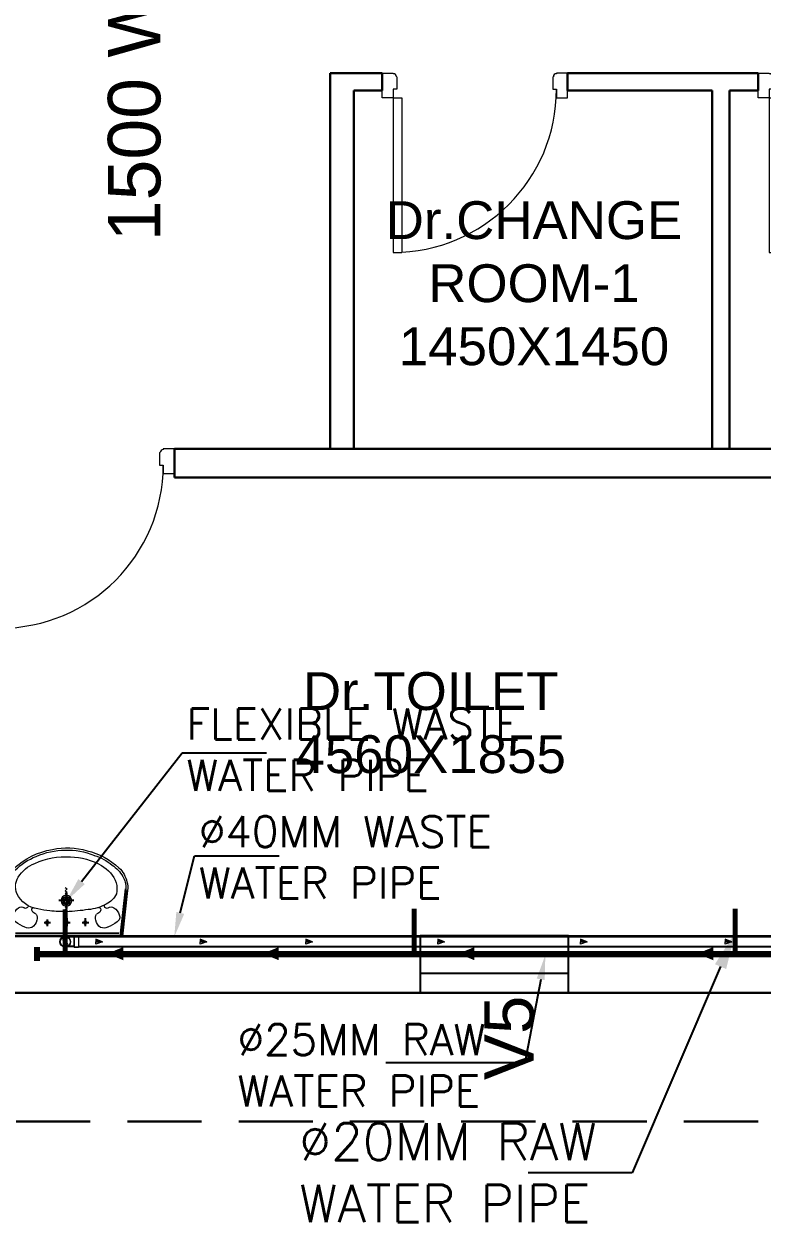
# Model space of a CAD drawing. Header units: millimetres. Extents: x 3552052 to 4144896, y -707811 to -630695.
# Drawn here: x 3927387 to 3930371, y -656276 to -651430 of the extents above; entities that cross this region are included whole.
import ezdxf
from ezdxf import colors
from ezdxf.entities.mleader import LeaderData, LeaderLine
from ezdxf.enums import TextEntityAlignment as Align
from ezdxf.math import Vec2, Vec3

# ---------------------------------------------------------------- set-up
doc = ezdxf.new("R2010")
doc.units = ezdxf.units.MM
doc.header["$LTSCALE"] = 6
doc.header["$MEASUREMENT"] = 0
doc.linetypes.add('CENTER2', pattern=[1.125, 0.75, -0.125, 0.125, -0.125])
doc.linetypes.add('HIDDEN', pattern=[0.375, 0.25, -0.125])
doc.layers.get('0').update_dxf_attribs({"linetype": 'CONTINUOUS', "lineweight": 0})
for name, color, linetype, lineweight in [('Chajja', 7, 'CONTINUOUS', 0), ('DIM', 7, 'CONTINUOUS', 0), ('DOOR', 44, 'CONTINUOUS', 0), ('JOINERY', 7, 'CONTINUOUS', 0), ('PHE-SP', 1, 'CONTINUOUS', 0), ('phe-text', 1, 'CONTINUOUS', 0), ('PL- WASTE PIPE', 6, 'CONTINUOUS', 0), ('PL-RA WATER SUPPLY PIPE', 100, 'CONTINUOUS', 0), ('PL-SOFT  WATER SUPPLY PIPE', 162, 'CONTINUOUS', 0), ('PL-SOIL PIPE', 1, 'CONTINUOUS', 0), ('PL-WATER PIPING', 1, 'CONTINUOUS', 0), ('WALL', 8, 'CONTINUOUS', 0), ('Window', 161, 'CONTINUOUS', 0)]:
    doc.layers.add(name, color=color, linetype=linetype, lineweight=lineweight)
doc.styles.add('ARIAL', font='arial.ttf')
doc.styles.add('ROMANS', font='romans.shx')
doc.styles.get("Standard").update_dxf_attribs({"font": 'SIMPLEX'})

# ---------------------------------------------------------------- blocks, each defined once
blk = doc.blocks.new('750')
at = {"layer": 'DOOR'}
for p, q in [((-50, 705), (-47.5, 705)), ((-35, 690), (-35, 692.5)), ((-35, 60), (-35, 57.5)), ((50, 45), (50, 80)), ((50, 80), (675, 80)), ((675, 45), (675, 80)), ((-50, 45), (-47.5, 45)), ((50, 45), (675, 45))]:
    blk.add_line(p, q, dxfattribs=at)
for points in [[(15, 690), (15, 705), (50, 705), (50, 750), (-50, 750), (-50, 705)], [(-35, 690), (15, 690)], [(15, 60), (15, 45), (50, 45), (50, 0), (-50, 0), (-50, 45)], [(-35, 60), (15, 60)]]:
    blk.add_lwpolyline(points, dxfattribs=at)
for centre, start, end in [((-35, 705), 180, 270), ((-35, 45), 90, 180)]:
    blk.add_arc(centre, 12.5, start, end, dxfattribs=at)
at = {"layer": 'DOOR', "color": 145}
blk.add_arc((15, 45), 660, 0, 90, dxfattribs=at)
blk = doc.blocks.new('u46')
at = {"color": 8, "lineweight": 25}
for p, q in [((-10.2, 228.4), (174.5, 249.1)), ((-10.2, 220.4), (181.2, 241.9)), ((-0.6, -208.9), (0.6, 208.9)), ((56.5, 80.8), (29.2, 80.8)), ((44.2, 92.9), (44.2, 66.7)), ((61.7, 1.6), (29.2, 1.6)), ((44.2, 13.7), (44.2, -12.6)), ((163.2, 3), (101.8, 3)), ((133.1, -27.2), (133.1, 33.1)), ((61.7, -73.2), (29.2, -73.2)), ((44.2, -61.1), (44.2, -87.4)), ((-10.2, -216.1), (181.2, -237.6)), ((-10.2, -224.1), (174.5, -244.8))]:
    blk.add_line(p, q, dxfattribs=at)
at = {"color": 8, "extrusion": (0, 0, -1)}
for centre, major_axis, start_param, end_param in [((187.7, 150.5), (0, 99.5), -0.132539, 0.848731), ((185.8, 147.6), (0.1, 94.4), -0.049658, 0.838116), ((144.8, 128.2), (1.1, 126.1), -1.238036, -0.892193), ((65.8, 198.9), (0, 20.7), -1.101507, 0.481509), ((57.5, 163.3), (-0.3, 56.9), 0.324902, 0.965135), ((208, 103.4), (0, 109.8), -1.431017, -0.436146), ((90.3, 184.5), (0, 17.9), 0.880684, 2.260744), ((189.6, 137.7), (0, 70.9), -0.405199, 0.56573), ((153.9, 79), (-0.2, 139.7), 0.557563, 1.193786), ((57.3, 20.1), (0, 275.4), 0.806541, 1.180915), ((49.5, 13.5), (-0.1, 293.9), 0.809856, 1.41441), ((56, 154.5), (0, 34), 4.33982, 5.202657), ((110.3, 167.2), (-6.08, 6.08), 4.867594, 6.265028), ((110.5, 165), (5.47, 5.47), 2.097053, 3.541809), ((64.6, 170.4), (0.3, 49.2), 3.359735, 4.09512), ((62.5, 153), (0, 31.9), 2.620328, 3.422401), ((104.1, 117.8), (-0.2, 26.8), -1.278641, -0.487266), ((96.3, 135.9), (0, 7.39), -0.727724, 1.373337), ((387.1, 47.9), (-0.3, 296.4), -1.495794, -1.328336), ((13.1, 6.8), (0, 297.5), 1.141495, 1.637774), ((35, 2.5), (0, 302.7), 1.155365, 1.952189), ((44.2, 80.8), (0.02, 6.43), 3.139035, 9.42222), ((820.2, -1), (0.1, 732.1), -1.56667, -1.474079), ((72.5, -1.7), (-0.1, 274.2), 1.346594, 1.865175), ((44.2, 1.6), (0.08, 6.43), 3.12883, 9.412015), ((888.1, 36.7), (0.8, 800.7), 4.558159, 4.668067), ((133.1, 3), (0, 21.6), 3.141254, 9.424439), ((133.1, 3), (-0.1, 15.5), 3.145308, 9.428493), ((133.1, 3), (0, 10.9), 3.142047372431534, 9.42523267961112), ((62.5, -10.9), (0, 247.5), 1.579809, 2.112792), ((44.2, -73.2), (0.02, 6.43), 3.139035, 9.42222), ((263.1, -73.7), (0.1, 166.8), 4.181112, 4.641559), ((56.1, -13.3), (0.2, 287), 1.808981, 2.322804), ((56, -148.1), (0, 34), 4.222121, 5.084958), ((64.6, -163.9), (0.1, 49.2), -0.960797, -0.225412), ((62.5, -146.6), (-0.1, 31.9), -0.276767, 0.525307), ((104.1, -111.4), (0.2, 26.8), 3.628858, 4.420234), ((96.6, -128.2), (-0.03, 8.55), 1.455188, 3.796569), ((163.1, -79.8), (0.2, 126), 2.054055, 2.802751), ((124.5, -51.6), (-0.2, 200.3), 1.868215, 2.281789), ((144.8, -121.8), (-0.3, 126.1), 4.027191, 4.373034), ((57.5, -156.9), (0.3, 56.9), 2.176458, 2.816691), ((110.3, -160.8), (-6.08, 6.08), 4.730546, 6.12798), ((111.3, -159.3), (6.17, 6.17), 4.354779, 6.027124), ((90.3, -178.1), (0, 17.9), 0.880848, 2.260908), ((192.6, -126.1), (0, 80.1), 3.554495, 4.299548), ((171.7, -117.2), (-0.1, 123.1), 2.127435, 2.640092), ((65.8, -192.5), (0, 20.7), 2.661884, 4.2449), ((181.2, -107), (0, 94.7), 2.890537, 3.362984), ((184.7, -162.2), (-0.1, 83.2), 2.850118, 3.264751), ((188.2, -159.7), (0, 78.1), 2.562376, 3.231693), ((187.2, -138.1), (-0.1, 106), 2.310552, 2.942572)]:
    blk.add_ellipse(centre, major_axis=major_axis, ratio=1, start_param=start_param, end_param=end_param, dxfattribs=at)
blk = doc.blocks.new('AAA')
at = {"layer": 'Chajja', "color": 7, "linetype": 'HIDDEN', "lineweight": 30, "ltscale": 200}
blk.add_line((3904539.4, -698601.4), (3927054.4, -698601.4), dxfattribs=at)
at = {"layer": 'WALL', "color": 7, "linetype": 'ByBlock', "lineweight": 30}
for p, q in [((3919069.4, -694361.4), (3918859.4, -694361.4)), ((3918859.4, -694361.4), (3918859.4, -695881.4)), ((3919069.4, -694431.4), (3919069.4, -694361.4)), ((3920589.4, -694361.4), (3919819.4, -694361.4)), ((3919819.4, -694431.4), (3919819.4, -694361.4)), ((3920589.4, -694431.4), (3920589.4, -694361.4)), ((3919069.4, -694431.4), (3918954.4, -694431.4)), ((3918954.4, -694431.4), (3918954.4, -695881.4)), ((3920404.4, -694431.4), (3919819.4, -694431.4)), ((3920404.4, -694431.4), (3920404.4, -695881.4)), ((3920474.4, -694431.4), (3920474.4, -695881.4)), ((3920589.4, -694431.4), (3920474.4, -694431.4)), ((3921924.4, -695881.4), (3918229.4, -695881.4)), ((3918229.4, -695881.4), (3918229.4, -695996.4)), ((3921924.4, -695996.4), (3918229.4, -695996.4)), ((3917364.4, -697851.4), (3921289.4, -697851.4)), ((3915329.4, -698081.4), (3921289.4, -698081.4))]:
    blk.add_line(p, q, dxfattribs=at)
at = {"layer": 'Window', "color": 7, "lineweight": -3}
for points in [[(3919822.8, -698081.2), (3919822.8, -697851.2), (3919222.8, -697851.2), (3919222.8, -698081.2)], [(3919822.8, -698001.2), (3919822.8, -697931.2), (3919222.8, -697931.2), (3919222.8, -698001.2)]]:
    blk.add_lwpolyline(points, close=True, dxfattribs=at)
at = {"layer": 'DOOR', "color": 8, "lineweight": -3, "rotation": 270}
for p in [(3919069.4, -694411.4), (3920589.4, -694411.4), (3917479.4, -695931.4)]:
    blk.add_blockref('750', p, dxfattribs=at)
at = {"layer": 'WALL', "color": 8, "linetype": 'ByBlock', "lineweight": -3, "rotation": 90}
blk.add_blockref('u46', (3917795.5, -697841.2), dxfattribs=at)
at = {"layer": 'DIM', "color": 7, "lineweight": -3, "style": 'ARIAL'}
blk.add_text('1500 WIDE CORRIDOR', height=212.5, rotation=90, dxfattribs=at).set_placement((3918236.7, -693433.5), align=Align.BOTTOM_CENTER)
at = {"layer": 'DIM', "color": 7, "lineweight": -3, "char_height": 153, "width": 1198.956, "attachment_point": 5, "style": 'ARIAL'}
for s, insert in [('Dr.CHANGE\\PROOM-1\\P1450X1450', (3919683.4, -695212.3)), ('Dr.TOILET\\P4560X1855', (3919265.6, -696989.4))]:
    blk.add_mtext(s, dxfattribs=dict(at, insert=insert))
at = {"layer": 'JOINERY', "lineweight": -3, "style": 'ARIAL', "width": 1}
blk.add_text('V5', height=200, rotation=90, dxfattribs=at).set_placement((3919682.6, -698434.1))
blk = doc.blocks.new('A$C0B1B3CFA')
at = {"layer": 'PHE-SP'}
h = blk.add_hatch(color=7, dxfattribs=at)
h.dxf.hatch_style = 1
h.paths.add_polyline_path([(-0.049, 0.023), (-0.049, 0), (0.012, 0)])
at = {"layer": 'PHE-SP', "color": 7}
for points in [[(-0.049, 0), (0.012, 0), (-0.049, 0.023), (-0.049, 0)], [(-0.049, 0), (0.012, 0), (-0.049, -0.023), (-0.049, 0)]]:
    blk.add_lwpolyline(points, dxfattribs=at)
blk = doc.blocks.new('Z$W@#3BD47561')
at = {"layer": 'PHE-SP', "xscale": 49.00933755098914, "yscale": 49.00933755098914, "zscale": 49.00933755098914, "rotation": 270}
blk.add_blockref('A$C0B1B3CFA', (0, 0), dxfattribs=at)
blk = doc.blocks.new('Z$W@#4AA511D8')
at = {"layer": 'phe-text', "linetype": 'ByBlock', "lineweight": -2, "ltscale": 0.5, "xscale": 0.0244727334018079, "yscale": 0.0244727334018079, "zscale": 0.0244727334018079, "rotation": 270}
blk.add_blockref('Z$W@#3BD47561', (0.015, 0), dxfattribs=at)
blk = doc.blocks.new('RISER UP 100')
at = {"color": 0, "linetype": 'Continuous'}
for p, q in [((-149, -60), (-149, 60)), ((-99, 60), (-149, 60)), ((-99, 60), (-94, 55)), ((-94, 55), (-24, 55)), ((-99, -60), (-149, -60)), ((-99, -60), (-94, -55)), ((-94, -55), (-24, -55))]:
    blk.add_line(p, q, dxfattribs=at)
at = {"color": 8, "linetype": 'Continuous', "lineweight": 0, "ltscale": 0.005}
for p, q in [((-99, 55), (-149, 55)), ((-99, -55), (-99, 55)), ((-99, 55), (-94, 50)), ((-94, -50), (-94, 50)), ((-94, 50), (-33, 50)), ((-99, -55), (-149, -55)), ((-99, -55), (-94, -50)), ((-94, -50), (-33, -50))]:
    blk.add_line(p, q, dxfattribs=at)
at = {"color": 8, "linetype": 'CENTER2', "lineweight": 0}
for p, q in [((-15, 0), (15, 0)), ((0, 15), (0, -15))]:
    blk.add_line(p, q, dxfattribs=at)
at = {"color": 0, "linetype": 'Continuous'}
blk.add_circle((0, 0), 60, dxfattribs=at)
at = {"color": 8, "linetype": 'Continuous', "lineweight": 0, "ltscale": 0.005}
blk.add_circle((0, 0), 55, dxfattribs=at)
at = {"color": 8, "linetype": 'Continuous', "lineweight": 0}
for centre, start, end in [((0, 28), 90, 270), ((0, -28), 270, 90)]:
    blk.add_arc(centre, 27.5, start, end, dxfattribs=at)
blk = doc.blocks.new('aa')
at = {"layer": 'PL- WASTE PIPE', "color": 4, "ltscale": 5}
for p, q in [((-2.73, 0.11), (-2.56, -0.11)), ((-2.56, -0.11), (-2.35, 0.11)), ((-2.35, 0.11), (-2.18, -0.11)), ((-2.18, -0.11), (-1.97, 0.11)), ((-1.97, 0.11), (-1.81, -0.11)), ((-1.81, -0.11), (-1.6, 0.11)), ((-1.6, 0.11), (-1.43, -0.11)), ((-1.43, -0.11), (-1.22, 0.11)), ((-1.22, 0.11), (-1.05, -0.11)), ((-1.05, -0.11), (-0.84, 0.11)), ((-0.84, 0.11), (-0.67, -0.11)), ((-0.67, -0.11), (-0.46, 0.11)), ((-0.46, 0.11), (-0.29, -0.11)), ((-0.29, -0.11), (-0.08, 0.11)), ((-0.08, 0.11), (0.08, -0.11)), ((0.08, -0.11), (0.29, 0.11)), ((0.29, 0.11), (0.46, -0.11)), ((0.46, -0.11), (0.67, 0.11)), ((0.67, 0.11), (0.84, -0.11)), ((0.84, -0.11), (1.05, 0.11)), ((1.05, 0.11), (1.22, -0.11)), ((1.22, -0.11), (1.43, 0.11)), ((1.43, 0.11), (1.6, -0.11)), ((1.6, -0.11), (1.81, 0.11)), ((1.81, 0.11), (1.97, -0.11)), ((1.97, -0.11), (2.18, 0.11)), ((2.18, 0.11), (2.35, -0.11)), ((2.35, -0.11), (2.56, 0.11)), ((2.56, 0.11), (2.73, -0.11)), ((2.73, -0.11), (2.94, 0.11)), ((2.94, 0.11), (3.11, -0.11)), ((3.11, -0.11), (3.32, 0.11)), ((3.32, 0.11), (3.49, -0.11)), ((3.49, -0.11), (3.7, 0.11))]:
    blk.add_line(p, q, dxfattribs=at)

msp = doc.modelspace()

# ---------------------------------------------------------------- linework, layer by layer
at = {"layer": 'PL- WASTE PIPE', "color": 4, "lineweight": -3, "ltscale": 5}
for p, q in [((3930455.1, -655122.2), (3927607.7, -655122.2)), ((3930455.1, -655162.2), (3927607.7, -655162.2))]:
    msp.add_line(p, q, dxfattribs=at)
at = {"layer": 'PL-SOFT  WATER SUPPLY PIPE', "color": 5, "lineweight": -3, "const_width": 20}
for points in [[(3927552.9, -655011.2), (3927552.9, -655193.6)], [(3928964.9, -655007.7), (3928964.9, -655190.1)], [(3930262.4, -655007.7), (3930262.4, -655190.1)]]:
    msp.add_lwpolyline(points, dxfattribs=at)
at = {"layer": 'PL-SOFT  WATER SUPPLY PIPE', "color": 3, "lineweight": -3, "const_width": 25}
for points in [[(3927439.3, -655220.2), (3927439.3, -655163.7)], [(3930784.3, -655370.7), (3930784.3, -655191.9), (3927439.3, -655191.9)]]:
    msp.add_lwpolyline(points, dxfattribs=at)
at = {"layer": 'PL-WATER PIPING', "color": 61, "lineweight": -3, "true_color": 0xd8e58c}
for points in [[(3927788.7, -655190.2, 53.3, 0, 0), (3927723.8, -655190.2, 0, 0, 0)], [(3928417.3, -655190.2, 53.3, 0, 0), (3928352.4, -655190.2, 0, 0, 0)], [(3929208.5, -655190.2, 53.3, 0, 0), (3929143.7, -655190.2, 0, 0, 0)], [(3930174.2, -655190.2, 53.3, 0, 0), (3930109.4, -655190.2, 0, 0, 0)]]:
    msp.add_lwpolyline(points, format="xyseb", dxfattribs=at)

# ---------------------------------------------------------------- block references
at = {"color": 0, "lineweight": -3}
msp.add_blockref('AAA', (9765.7, 42732.5), dxfattribs=at)
at = {"layer": 'PL- WASTE PIPE', "lineweight": -3, "xscale": -34.18592693661901, "yscale": 34.18592693661901, "zscale": 34.18592693661901, "rotation": 89.99999999999977}
msp.add_blockref('aa', (3927557.4, -655015.8), dxfattribs=at)
at = {"layer": 'PL- WASTE PIPE', "color": 4, "lineweight": -3, "ltscale": 5, "xscale": 0.3637807491883915, "yscale": 0.3637807491883915, "zscale": 0.3637807487565851, "rotation": 179.9916092639283}
msp.add_blockref('RISER UP 100', (3927553.7, -655142.2), dxfattribs=at)
at = {"layer": 'PL-SOIL PIPE', "color": 1, "lineweight": -3, "xscale": 368.8935589147083, "yscale": 368.8935589147083, "zscale": 368.8935589147083, "rotation": 180.0000000001113}
for p in [(3927704.7, -655142.2), (3928126, -655142.2), (3928553.7, -655142.2), (3929086.8, -655142.2), (3929664.5, -655142.2), (3930248.6, -655142.2)]:
    msp.add_blockref('Z$W@#4AA511D8', p, dxfattribs=at)

# ---------------------------------------------------------------- texts
at = {"layer": 'PL- WASTE PIPE', "color": 4, "lineweight": -3, "ltscale": 5, "char_height": 125, "attachment_point": 1, "style": 'ROMANS'}
for s, insert, width in [('FLEXIBLE WASTE WATER PIPE', (3928043.6, -654198.4), 1524.025), ('%%c40MM WASTE WATER PIPE', (3928094.4, -654633.9), 1332.591)]:
    msp.add_mtext(s, dxfattribs=dict(at, insert=insert, width=width))
at = {"layer": 'PL-RA WATER SUPPLY PIPE', "lineweight": -3, "ltscale": 0.01, "insert": (3928250.8, -655475.2), "char_height": 125, "width": 1332.591, "attachment_point": 1, "style": 'ROMANS'}
msp.add_mtext('%%c25MM RAW WATER PIPE', dxfattribs=at)
at = {"layer": 'PL-SOFT  WATER SUPPLY PIPE', "color": 5, "lineweight": -3, "insert": (3928500.1, -655875.6), "char_height": 150, "width": 1899.144, "attachment_point": 1}
msp.add_mtext('%%c20MM RAW WATER PIPE', dxfattribs=at)

# ---------------------------------------------------------------- leaders
at = {"layer": 'PL- WASTE PIPE', "color": 4, "lineweight": -3, "ltscale": 5}
ml = msp.add_multileader_mtext('Standard', dxfattribs=at)
ml.set_content(' ', color=4)
ml.set_leader_properties()
ml.build(insert=Vec2(0, 0))
ml.multileader.update_dxf_attribs({"text_right_attachment_type": 6, "dogleg_length": 341.6, "arrow_head_size": 100})
ctx = ml.context
ctx.base_point, ctx.char_height, ctx.arrow_head_size, ctx.landing_gap_size, ctx.plane_origin = Vec3(3928367.8, -654377.7), 100, 100, 50, Vec3(3927372.6, -654377.7)
ctx.right_attachment = 6
notes = []
notes.append((ctx, [(0, (1, 1, 0), (3928026.2, -654377.7), (1, 0), 341.6, [(0, [(3927558.1, -654977.6)], 0, [])])]))
ctx.mtext.insert, ctx.mtext.flow_direction = Vec3(3928417.8, -654317.7), 5
ml = msp.add_multileader_mtext('Standard', dxfattribs=at)
ml.set_content(' ', color=4)
ml.set_leader_properties()
ml.build(insert=Vec2(0, 0))
ml.multileader.update_dxf_attribs({"text_right_attachment_type": 6, "dogleg_length": 341.6, "arrow_head_size": 100})
ctx = ml.context
ctx.base_point, ctx.char_height, ctx.arrow_head_size, ctx.landing_gap_size, ctx.plane_origin = Vec3(3928418.6, -654795.1), 100, 100, 50, Vec3(3927423.4, -654795.1)
ctx.right_attachment = 6
notes.append((ctx, [(0, (1, 1, 0), (3928077, -654795.1), (1, 0), 341.6, [(0, [(3927994.5, -655122.2)], 0, [])])]))
ctx.mtext.insert, ctx.mtext.flow_direction = Vec3(3928468.6, -654735.1), 5
at = {"layer": 'PL-RA WATER SUPPLY PIPE', "lineweight": -3, "ltscale": 0.01}
ml = msp.add_multileader_mtext('Standard', dxfattribs=at)
ml.set_content(' ', color=256)
ml.set_leader_properties()
ml.build(insert=Vec2(0, 0))
ml.multileader.update_dxf_attribs({"text_right_attachment_type": 6, "dogleg_length": 481.5, "arrow_head_size": 100})
ctx = ml.context
ctx.base_point, ctx.char_height, ctx.arrow_head_size, ctx.landing_gap_size, ctx.plane_origin, ctx.plane_x_axis = Vec3(3928930.7, -655631.4), 100, 100, 50, Vec3(3930065.8, -655631.4), Vec3(-1, 0)
ctx.right_attachment = 6
notes.append((ctx, [(0, (1, 1, 0), (3929412.2, -655631.4), (-1, 0), 481.5, [(0, [(3929494.9, -655195.8)], 0, [])])]))
ctx.mtext.insert, ctx.mtext.flow_direction = Vec3(3928880.7, -655511.4), 5
at = {"layer": 'PL-SOFT  WATER SUPPLY PIPE', "color": 5, "lineweight": -3}
ml = msp.add_multileader_mtext('Standard', dxfattribs=at)
ml.set_content('', color=5)
ml.set_leader_properties()
ml.build(insert=Vec2(0, 0))
ml.multileader.update_dxf_attribs({"text_right_attachment_type": 6, "dogleg_length": 418.4, "arrow_head_size": 150})
ctx = ml.context
ctx.base_point, ctx.arrow_head_size, ctx.plane_origin = Vec3(3929424.1, -656075.1), 150, Vec3(3929844.1, -656077.1)
ctx.right_attachment, ctx.text_align_type = 6, 2
notes.append((ctx, [(0, (1, 1, 0), (3929846.5, -656077.1), (-1, 0), 418.4, [(0, [(3930262.4, -655104.6)], 0, [])])]))
ctx.mtext.insert, ctx.mtext.rotation, ctx.mtext.width, ctx.mtext.alignment = Vec3(3929426.1, -656077.1), 6.283185, 248.491, 3
for ctx, leaders in notes:
    for number, flags, end, landing, length, lines in leaders:
        leader = LeaderData()
        leader.index, (leader.has_last_leader_line, leader.has_dogleg_vector, leader.attachment_direction) = number, flags
        leader.last_leader_point, leader.dogleg_vector, leader.dogleg_length = Vec3(end), Vec3(landing), length
        for number, points, colour, breaks in lines:
            line = LeaderLine()
            line.index, line.vertices, line.color, line.breaks = number, Vec3.list(points), colors.encode_raw_color(colour), breaks
            leader.lines.append(line)
        ctx.leaders.append(leader)

doc.saveas('drawing.dxf')
